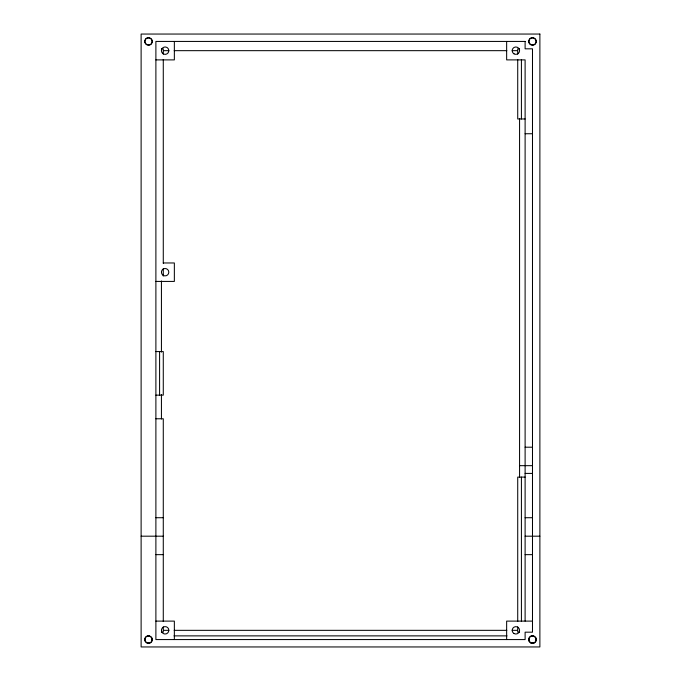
<?xml version="1.0" encoding="UTF-8"?>
<svg xmlns="http://www.w3.org/2000/svg" width="681" height="681" viewBox="0 0 681 681"><rect width="100%" height="100%" fill="white"/><g stroke="black" fill="none" stroke-linecap="round" stroke-linejoin="round"><path stroke-width="1.02" d="M144.84 639.348L144.849 639.825M144.908 638.872L145.019 638.403M152.101 640.259L151.991 640.727M152.178 639.782L152.161 639.306M528.89 638.906L528.822 639.382M529.001 638.438L529.18 637.995M535.99 640.693L535.802 641.136M536.1 640.225L536.16 639.748M530.822 636.301L531.265 636.114M534.168 642.838L533.725 643.017M147.309 636.105L147.768 635.969M149.709 643.026L149.25 643.162M531.725 635.977L532.202 635.909M533.266 643.153L532.789 643.222M148.245 635.909L148.722 635.901M148.773 643.222L148.288 643.23M532.678 635.901L533.155 635.96M532.312 643.23L531.835 643.17M161.431 48.819L163.278 48.819L163.278 54.131M519.569 48.819L517.722 48.819L517.722 54.131M163.559 50.666L168.871 50.666M174.183 50.666L506.817 50.666M512.129 50.666L517.441 50.666M155.889 59.894L174.353 59.894L174.353 41.43M525.111 118.971L517.722 118.971L517.722 59.451M525.111 133.74L532.491 133.74M163.278 262.968L174.353 262.968L174.353 281.423L155.889 281.423M155.889 351.575L163.278 351.575L163.278 395.142L155.889 395.142M155.889 418.772L163.278 418.772L163.278 621.574M525.111 447.204L532.491 447.204M519.569 465.668L532.491 465.668M525.111 473.414L532.491 473.414M525.111 477.109L517.722 477.109L517.722 621.557M155.889 517.722L163.278 517.722M525.111 517.722L532.491 517.722M141.12 536.185L163.278 536.185M525.111 536.185L539.88 536.185M155.889 554.649L163.278 554.649M525.111 554.649L532.491 554.649M155.889 621.106L174.353 621.106L174.353 639.57M532.491 621.106L506.647 621.106L506.647 639.57M163.559 630.334L168.871 630.334A3.694 3.694 0 0 0 163.278 627.141A3.694 3.694 0 0 0 163.278 633.534A3.694 3.694 0 0 0 168.811 630.334M174.183 630.334L506.817 630.334M512.129 630.334L517.441 630.334M161.431 632.181L163.278 632.181L163.278 626.878M519.569 632.181L517.722 632.181L517.722 626.869M173.978 635.875L507.022 635.875M149.199 635.969L149.667 636.08M147.82 643.162L147.351 643.051M533.623 636.071L534.066 636.258M531.367 643.06L530.925 642.881M535.76 637.893L535.947 638.335M529.222 641.238L529.043 640.795M151.965 638.369L152.11 638.829M145.044 640.77L144.908 640.302M536.083 638.795L536.143 639.272M528.899 640.336L528.839 639.859M525.111 621.106L525.111 59.894L506.647 59.894L506.647 41.43M521.416 59.451L521.416 118.971M521.416 477.109L521.416 621.557M519.569 118.596L519.569 477.347M163.278 59.443L163.278 263.368M163.278 268.68L163.278 276.111M161.431 280.981L161.431 352.094M161.431 394.554L161.431 418.96M159.584 351.575L159.584 395.142M144.942 40.477C143.538 45.014 151.02 47.015 152.076 42.392C153.472 37.855 145.998 35.855 144.942 40.477M528.924 638.608C527.528 643.145 535.002 645.145 536.058 640.523C537.462 635.986 529.98 633.985 528.924 638.608M528.941 40.434C527.486 44.955 534.943 47.049 536.049 42.435C537.505 37.915 530.048 35.821 528.941 40.434M145.062 638.25C143.197 642.617 150.433 645.375 151.957 640.881C153.812 636.514 146.585 633.756 145.062 638.25M539.88 34.05L141.12 34.05L141.12 646.95L539.88 646.95L539.88 34.05M525.111 41.43L155.889 41.43L155.889 639.57L525.111 639.57L525.111 632.181L532.491 632.181L532.491 48.819L525.111 48.819L525.111 41.43M514.036 53.859A3.694 3.694 0 0 0 519.569 50.666A3.694 3.694 0 0 0 514.036 47.466A3.694 3.694 0 0 0 514.036 53.859M530.644 44.631A3.694 3.694 0 0 0 536.185 41.43A3.694 3.694 0 0 0 530.644 38.238A3.694 3.694 0 0 0 530.644 44.631M146.662 44.631A3.694 3.694 0 0 0 152.203 41.43A3.694 3.694 0 0 0 146.662 38.238A3.694 3.694 0 0 0 146.662 44.631M162.512 53.28A3.694 3.694 0 0 0 168.692 51.62A3.694 3.694 0 0 0 164.164 47.1A3.694 3.694 0 0 0 162.512 53.28M163.278 275.396A3.694 3.694 0 0 0 168.811 272.196A3.694 3.694 0 0 0 163.278 268.995A3.694 3.694 0 0 0 163.278 275.396M514.036 633.534A3.694 3.694 0 0 0 519.569 630.334A3.694 3.694 0 0 0 514.036 627.141A3.694 3.694 0 0 0 514.036 633.534M146.611 642.736A3.694 3.694 0 0 0 152.195 639.621A3.694 3.694 0 0 0 146.713 636.343A3.694 3.694 0 0 0 146.611 642.736M530.644 642.762A3.694 3.694 0 0 0 536.185 639.57A3.694 3.694 0 0 0 530.644 636.369A3.694 3.694 0 0 0 530.644 642.762"/></g></svg>
